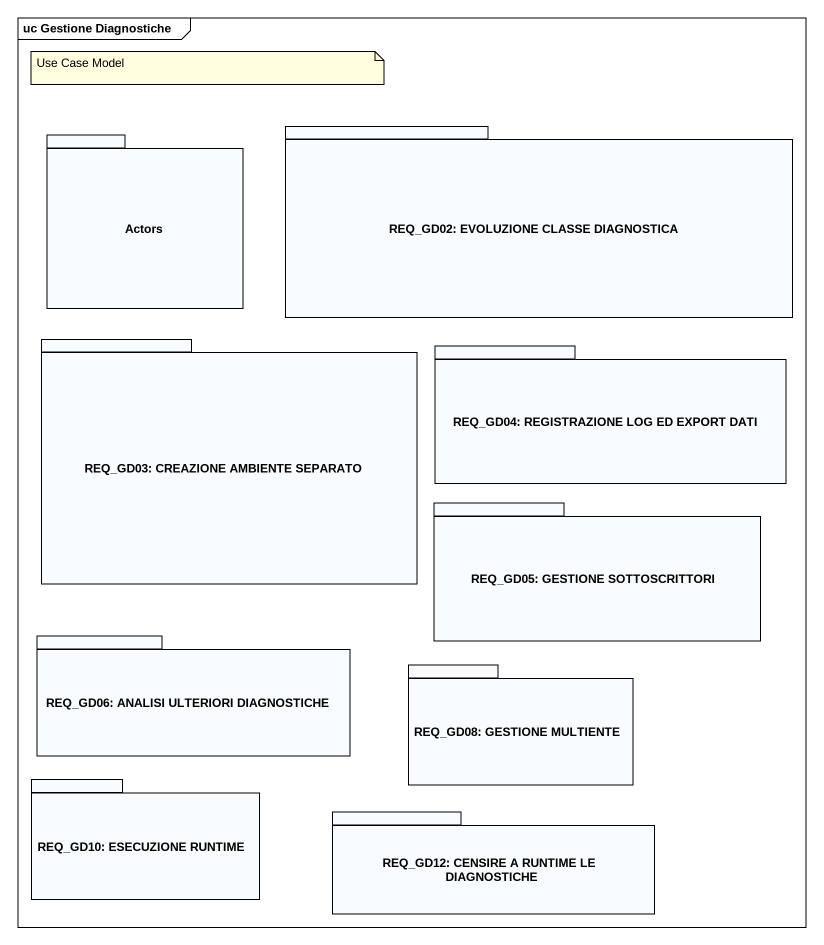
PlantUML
@startuml
mainframe uc Gestione Diagnostiche
package Actors {
}
package "REQ_GD02: EVOLUZIONE CLASSE DIAGNOSTICA" as REQ_GD02_EVOLUZIONE_CLASSE {
}
package "REQ_GD03: CREAZIONE AMBIENTE SEPARATO" as REQ_GD03_CREAZIONE_AMBIENTE {
}
package "REQ_GD04: REGISTRAZIONE LOG ED EXPORT DATI" as REQ_GD04_REGISTRAZIONE_LOG {
}
package "REQ_GD05: GESTIONE SOTTOSCRITTORI" as REQ_GD05_GESTIONE {
}
package "REQ_GD06: ANALISI ULTERIORI DIAGNOSTICHE" as REQ_GD06_ANALISI_ULTERIORI {
}
package "REQ_GD08: GESTIONE MULTIENTE" as REQ_GD08_GESTIONE_MULTIENTE {
}
package "REQ_GD10: ESECUZIONE RUNTIME" as REQ_GD10_ESECUZIONE_RUNTIME {
}
package "REQ_GD12: CENSIRE A RUNTIME LE DIAGNOSTICHE" as REQ_GD12_CENSIRE_A_RUNTIME {
}
note as N1
  Use Case Model
end note
@enduml
